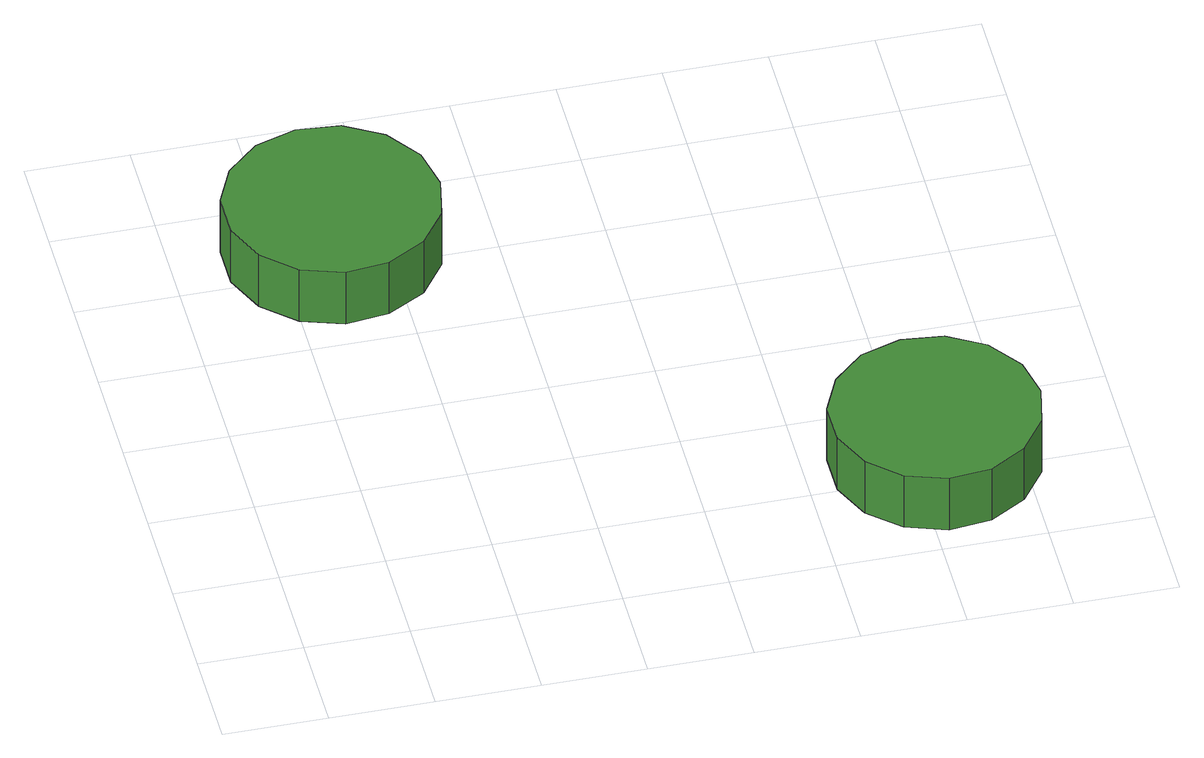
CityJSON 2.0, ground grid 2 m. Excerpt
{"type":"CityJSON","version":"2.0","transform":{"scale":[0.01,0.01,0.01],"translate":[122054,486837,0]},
"CityObjects":{
"tree1":{"type":"SolitaryVegetationObject","attributes":{"function":"something"},"geometry":[{"type":"MultiSurface","lod":"1","boundaries":[[[0,1,2,3,4,5,6,7,8,9,10,11,12,13,14]],[[15,16,17,18,19,20,21,22,23,24,25,26,27,28,29]],[[0,29,28,1]],[[1,28,27,2]],[[2,27,26,3]],[[3,26,25,4]],[[4,25,24,5]],[[5,24,23,6]],[[6,23,22,7]],[[7,22,21,8]],[[8,21,20,9]],[[9,20,19,10]],[[10,19,18,11]],[[11,18,17,12]],[[12,17,16,13]],[[13,16,15,14]],[[14,15,29,0]]]}]},
"tree2":{"type":"SolitaryVegetationObject","attributes":{"function":"something"},"geometry":[{"type":"MultiSurface","lod":"1","boundaries":[[[30,31,32,33,34,35,36,37,38,39,40,41,42,43,44]],[[45,46,47,48,49,50,51,52,53,54,55,56,57,58,59]],[[30,59,58,31]],[[31,58,57,32]],[[32,57,56,33]],[[33,56,55,34]],[[34,55,54,35]],[[35,54,53,36]],[[36,53,52,37]],[[37,52,51,38]],[[38,51,50,39]],[[39,50,49,40]],[[40,49,48,41]],[[41,48,47,42]],[[42,47,46,43]],[[43,46,45,44]],[[44,45,59,30]]]}]}
},
"vertices":[
[503,1059,217],[486,1142,217],[436,1211,217],[362,1254,217],[278,1262,217],[197,1236,217],[134,1179,217],[99,1102,217],[99,1017,217],[134,939,217],[197,882,217],[278,856,217],[362,865,217],[436,907,217],[486,976,217],[486,976,92],[436,907,92],[362,865,92],[278,856,92],[197,882,92],[134,939,92],[99,1017,92],[99,1102,92],[134,1179,92],[197,1236,92],[278,1262,92],[362,1254,92],[436,1211,92],[486,1142,92],[503,1059,92],
[1439,230,233],[1422,310,233],[1373,377,233],[1302,418,233],[1220,427,233],[1141,402,233],[1080,346,233],[1046,271,233],[1046,188,233],[1080,113,233],[1141,58,233],[1220,32,233],[1302,41,233],[1373,82,233],[1422,149,233],[1422,149,108],[1373,82,108],[1302,41,108],[1220,32,108],[1141,58,108],[1080,113,108],[1046,188,108],[1046,271,108],[1080,346,108],[1141,402,108],[1220,427,108],[1302,418,108],[1373,377,108],[1422,310,108],[1439,230,108]
]}
